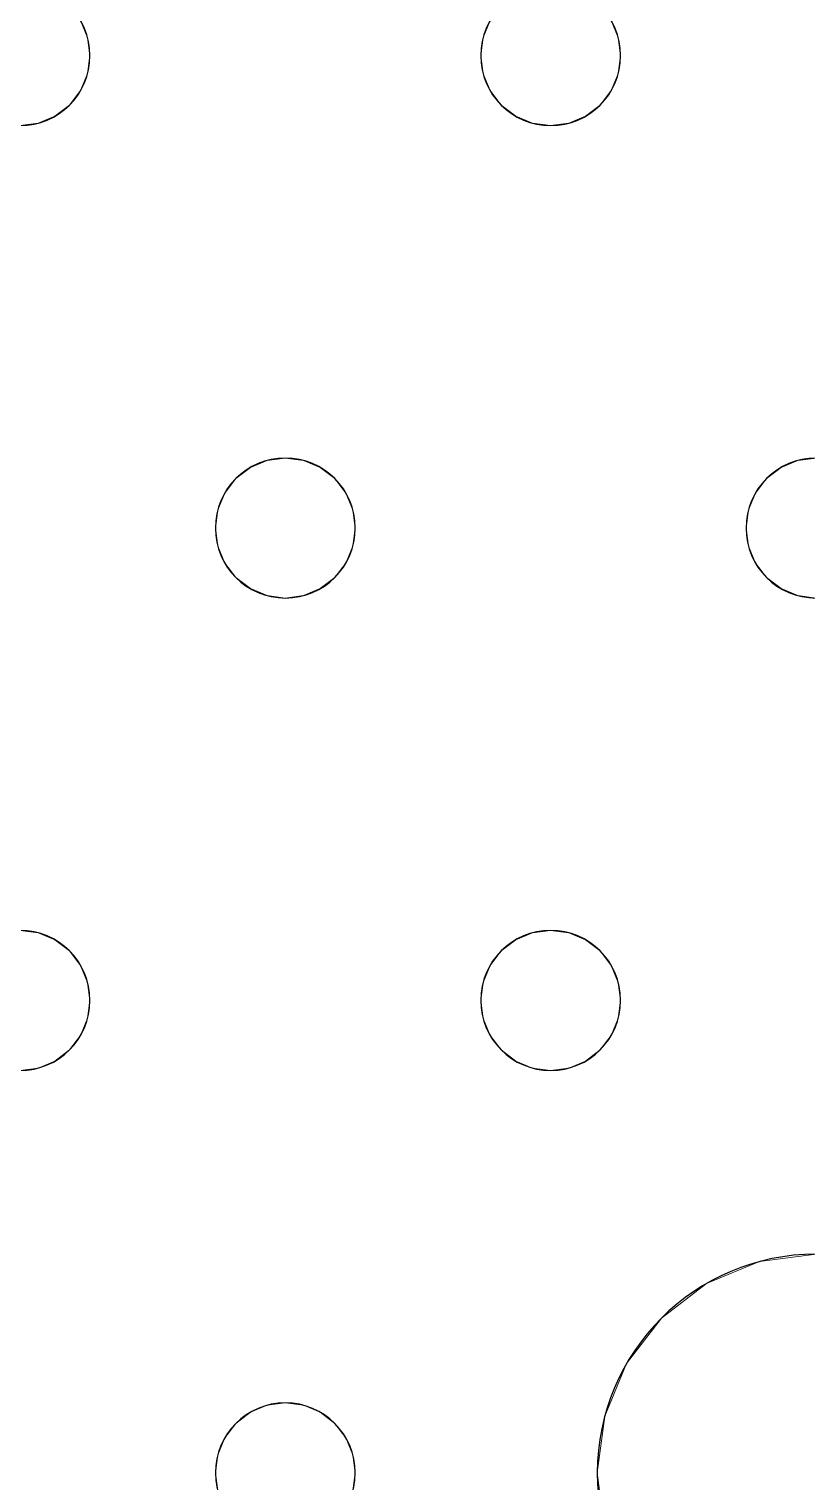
# Model space of a CAD drawing. Header units: millimetres. Extents: x -1 to 1601, y -701 to 1.
# Drawn here: x 370.7 to 415.2, y -233.5 to -150.5 of the extents above; entities that cross this region are included whole.
import ezdxf

# ---------------------------------------------------------------- set-up
doc = ezdxf.new("R2010")
doc.units = ezdxf.units.MM
doc.layers.add('IQ_200_3D', color=1, linetype='Continuous')
doc.layers.add('IQ_204_2D', color=7, linetype='Continuous')

msp = doc.modelspace()

# ---------------------------------------------------------------- linework, layer by layer
at = {"layer": 'IQ_200_3D', "lineweight": 18}
for points, invisible_edges in [([(122.762, -68.034, 850), (1477.238, -68.034, 850), (1477.238, -397.966, 850), (122.762, -397.966, 850)], 10), ([(122.762, -68.034, 860), (122.762, -397.966, 860), (1477.238, -397.966, 860), (1477.238, -68.034, 860)], 5), ([(374.079, -150.965, 890), (373.68, -150, 890), (373.68, -150, 888), (374.079, -150.965, 888)], 10), ([(374.079, -150.965, 888), (373.68, -150, 888), (397.085, -150, 888), (396.685, -150.965, 888)], 10), ([(374.079, -150.965, 890), (396.685, -150.965, 890), (397.085, -150, 890), (373.68, -150, 890)], 5), ([(397.085, -150, 890), (396.685, -150.965, 890), (396.685, -150.965, 888), (397.085, -150, 888)], 10), ([(404.413, -150.965, 890), (404.013, -150, 890), (404.013, -150, 888), (404.413, -150.965, 888)], 10), ([(427.418, -150, 888), (427.019, -150.965, 888), (404.413, -150.965, 888), (404.013, -150, 888)], 10), ([(404.413, -150.965, 890), (427.019, -150.965, 890), (427.418, -150, 890), (404.013, -150, 890)], 5), ([(374.216, -152, 890), (374.079, -150.965, 890), (374.079, -150.965, 888), (374.216, -152, 888)], 2), ([(396.685, -150.965, 888), (374.216, -152, 888), (374.079, -150.965, 888)], 13), ([(396.549, -152, 888), (374.079, -153.035, 888), (374.216, -152, 888), (396.685, -150.965, 888)], 5), ([(374.216, -152, 890), (396.549, -152, 890), (396.685, -150.965, 890), (374.079, -150.965, 890)], 5), ([(396.685, -150.965, 890), (396.549, -152, 890), (396.549, -152, 888), (396.685, -150.965, 888)], 8), ([(404.549, -152, 890), (404.413, -150.965, 890), (404.413, -150.965, 888), (404.549, -152, 888)], 2), ([(404.549, -152, 888), (404.413, -150.965, 888), (427.019, -150.965, 888), (426.882, -152, 888)], 10), ([(427.019, -150.965, 890), (404.413, -150.965, 890), (404.549, -152, 890)], 13), ([(404.549, -152, 890), (404.413, -153.035, 890), (426.882, -152, 890), (427.019, -150.965, 890)], 10), ([(396.685, -153.035, 888), (373.68, -154, 888), (374.079, -153.035, 888), (396.549, -152, 888)], 5), ([(374.079, -153.035, 890), (374.216, -152, 890), (374.216, -152, 888), (374.079, -153.035, 888)], 8), ([(374.079, -153.035, 890), (396.685, -153.035, 890), (396.549, -152, 890), (374.216, -152, 890)], 5), ([(396.549, -152, 890), (396.685, -153.035, 890), (396.685, -153.035, 888), (396.549, -152, 888)], 2), ([(427.019, -153.035, 890), (426.882, -152, 890), (404.413, -153.035, 890), (404.013, -154, 890)], 10), ([(404.413, -153.035, 890), (404.549, -152, 890), (404.549, -152, 888), (404.413, -153.035, 888)], 8), ([(404.413, -153.035, 888), (404.549, -152, 888), (426.882, -152, 888), (427.019, -153.035, 888)], 10), ([(373.68, -154, 890), (374.079, -153.035, 890), (374.079, -153.035, 888), (373.68, -154, 888)], 10), ([(396.685, -153.035, 888), (397.085, -154, 888), (373.68, -154, 888)], 14), ([(397.085, -154, 890), (396.685, -153.035, 890), (373.68, -154, 890), (385.382, -175, 890)], 14), ([(373.68, -154, 890), (396.685, -153.035, 890), (374.079, -153.035, 890)], 3), ([(396.685, -153.035, 890), (397.085, -154, 890), (397.085, -154, 888), (396.685, -153.035, 888)], 10), ([(404.013, -154, 890), (404.413, -153.035, 890), (404.413, -153.035, 888), (404.013, -154, 888)], 10), ([(404.013, -154, 888), (404.413, -153.035, 888), (427.019, -153.035, 888), (427.418, -154, 888)], 10), ([(427.418, -154, 890), (427.019, -153.035, 890), (404.013, -154, 890), (415.716, -175, 890)], 14), ([(373.044, -154.828, 890), (373.68, -154, 890), (373.68, -154, 888), (373.044, -154.828, 888)], 10), ([(385.382, -175, 888), (373.044, -154.828, 888), (373.68, -154, 888), (397.085, -154, 888)], 13), ([(385.382, -175, 890), (373.68, -154, 890), (373.044, -154.828, 890), (384.347, -175.136, 890)], 5), ([(385.382, -175, 888), (397.085, -154, 888), (397.721, -154.828, 888), (386.418, -175.136, 888)], 5), ([(397.721, -154.828, 890), (397.085, -154, 890), (385.382, -175, 890), (386.418, -175.136, 890)], 10), ([(397.085, -154, 890), (397.721, -154.828, 890), (397.721, -154.828, 888), (397.085, -154, 888)], 10), ([(403.378, -154.828, 890), (404.013, -154, 890), (404.013, -154, 888), (403.378, -154.828, 888)], 10), ([(404.013, -154, 888), (427.418, -154, 888), (415.716, -175, 888), (403.378, -154.828, 888)], 7), ([(403.378, -154.828, 890), (414.68, -175.136, 890), (415.716, -175, 890), (404.013, -154, 890)], 5), ([(372.216, -155.464, 890), (373.044, -154.828, 890), (373.044, -154.828, 888), (372.216, -155.464, 888)], 10), ([(384.347, -175.136, 888), (372.216, -155.464, 888), (373.044, -154.828, 888), (385.382, -175, 888)], 5), ([(384.347, -175.136, 890), (373.044, -154.828, 890), (372.216, -155.464, 890)], 13), ([(386.418, -175.136, 888), (397.721, -154.828, 888), (398.549, -155.464, 888), (387.382, -175.536, 888)], 5), ([(386.418, -175.136, 890), (387.382, -175.536, 890), (398.549, -155.464, 890), (397.721, -154.828, 890)], 10), ([(397.721, -154.828, 890), (398.549, -155.464, 890), (398.549, -155.464, 888), (397.721, -154.828, 888)], 10), ([(402.549, -155.464, 890), (403.378, -154.828, 890), (403.378, -154.828, 888), (402.549, -155.464, 888)], 10), ([(414.68, -175.136, 888), (402.549, -155.464, 888), (403.378, -154.828, 888), (415.716, -175, 888)], 5), ([(402.549, -155.464, 890), (413.716, -175.536, 890), (414.68, -175.136, 890), (403.378, -154.828, 890)], 5), ([(358.513, -177, 888), (357.878, -176.172, 888), (370.216, -156, 888), (381.918, -177, 888)], 14), ([(370.216, -156, 890), (358.513, -177, 890), (381.918, -177, 890), (382.554, -176.172, 890)], 11), ([(371.251, -155.864, 888), (370.216, -156, 888), (370.216, -156, 890), (371.251, -155.864, 890)], 10), ([(370.216, -156, 888), (371.251, -155.864, 888), (382.554, -176.172, 888), (381.918, -177, 888)], 10), ([(371.251, -155.864, 890), (370.216, -156, 890), (382.554, -176.172, 890), (383.382, -175.536, 890)], 10), ([(371.251, -155.864, 890), (372.216, -155.464, 890), (372.216, -155.464, 888), (371.251, -155.864, 888)], 10), ([(383.382, -175.536, 888), (371.251, -155.864, 888), (372.216, -155.464, 888), (384.347, -175.136, 888)], 5), ([(372.216, -155.464, 890), (371.251, -155.864, 890), (383.382, -175.536, 890), (384.347, -175.136, 890)], 10), ([(382.554, -176.172, 888), (371.251, -155.864, 888), (383.382, -175.536, 888)], 3), ([(387.382, -175.536, 888), (398.549, -155.464, 888), (399.514, -155.864, 888), (388.211, -176.172, 888)], 5), ([(399.514, -155.864, 890), (398.549, -155.464, 890), (387.382, -175.536, 890), (388.211, -176.172, 890)], 10), ([(400.549, -156, 888), (388.211, -176.172, 888), (399.514, -155.864, 888)], 3), ([(388.211, -176.172, 890), (388.847, -177, 890), (400.549, -156, 890), (399.514, -155.864, 890)], 10), ([(400.549, -156, 888), (412.252, -177, 888), (388.847, -177, 888), (388.211, -176.172, 888)], 11), ([(412.252, -177, 890), (400.549, -156, 890), (388.847, -177, 890), (389.246, -177.965, 890)], 11), ([(398.549, -155.464, 890), (399.514, -155.864, 890), (399.514, -155.864, 888), (398.549, -155.464, 888)], 10), ([(400.549, -156, 888), (399.514, -155.864, 888), (399.514, -155.864, 890), (400.549, -156, 890)], 10), ([(401.584, -155.864, 888), (400.549, -156, 888), (400.549, -156, 890), (401.584, -155.864, 890)], 10), ([(412.887, -176.172, 888), (400.549, -156, 888), (401.584, -155.864, 888), (413.716, -175.536, 888)], 5), ([(400.549, -156, 890), (412.252, -177, 890), (412.887, -176.172, 890), (401.584, -155.864, 890)], 5), ([(412.252, -177, 888), (400.549, -156, 888), (412.887, -176.172, 888)], 3), ([(401.584, -155.864, 890), (402.549, -155.464, 890), (402.549, -155.464, 888), (401.584, -155.864, 888)], 10), ([(413.716, -175.536, 888), (401.584, -155.864, 888), (402.549, -155.464, 888), (414.68, -175.136, 888)], 5), ([(401.584, -155.864, 890), (412.887, -176.172, 890), (413.716, -175.536, 890), (402.549, -155.464, 890)], 5), ([(384.347, -175.136, 890), (383.382, -175.536, 890), (383.382, -175.536, 888), (384.347, -175.136, 888)], 10), ([(384.347, -175.136, 888), (385.382, -175, 888), (385.382, -175, 890), (384.347, -175.136, 890)], 10), ([(385.382, -175, 888), (386.418, -175.136, 888), (386.418, -175.136, 890), (385.382, -175, 890)], 10), ([(387.382, -175.536, 890), (386.418, -175.136, 890), (386.418, -175.136, 888), (387.382, -175.536, 888)], 10), ([(414.68, -175.136, 890), (413.716, -175.536, 890), (413.716, -175.536, 888), (414.68, -175.136, 888)], 10), ([(414.68, -175.136, 888), (415.716, -175, 888), (415.716, -175, 890), (414.68, -175.136, 890)], 10), ([(383.382, -175.536, 890), (382.554, -176.172, 890), (382.554, -176.172, 888), (383.382, -175.536, 888)], 10), ([(388.211, -176.172, 890), (387.382, -175.536, 890), (387.382, -175.536, 888), (388.211, -176.172, 888)], 10), ([(413.716, -175.536, 890), (412.887, -176.172, 890), (412.887, -176.172, 888), (413.716, -175.536, 888)], 10), ([(382.554, -176.172, 890), (381.918, -177, 890), (381.918, -177, 888), (382.554, -176.172, 888)], 10), ([(388.847, -177, 890), (388.211, -176.172, 890), (388.211, -176.172, 888), (388.847, -177, 888)], 10), ([(412.887, -176.172, 890), (412.252, -177, 890), (412.252, -177, 888), (412.887, -176.172, 888)], 10), ([(358.913, -177.965, 888), (358.513, -177, 888), (381.918, -177, 888), (381.519, -177.965, 888)], 10), ([(358.913, -177.965, 890), (381.519, -177.965, 890), (381.918, -177, 890), (358.513, -177, 890)], 5), ([(381.918, -177, 890), (381.519, -177.965, 890), (381.519, -177.965, 888), (381.918, -177, 888)], 10), ([(389.246, -177.965, 890), (388.847, -177, 890), (388.847, -177, 888), (389.246, -177.965, 888)], 10), ([(389.246, -177.965, 888), (388.847, -177, 888), (412.252, -177, 888), (411.852, -177.965, 888)], 10), ([(411.852, -177.965, 890), (412.252, -177, 890), (389.246, -177.965, 890), (389.382, -179, 890)], 10), ([(412.252, -177, 890), (411.852, -177.965, 890), (411.852, -177.965, 888), (412.252, -177, 888)], 10), ([(359.049, -179, 888), (358.913, -177.965, 888), (381.519, -177.965, 888)], 14), ([(381.382, -179, 888), (358.913, -180.035, 888), (359.049, -179, 888), (381.519, -177.965, 888)], 5), ([(381.519, -177.965, 890), (358.913, -177.965, 890), (359.049, -179, 890), (381.382, -179, 890)], 5), ([(381.519, -177.965, 890), (381.382, -179, 890), (381.382, -179, 888), (381.519, -177.965, 888)], 8), ([(389.382, -179, 890), (389.246, -177.965, 890), (389.246, -177.965, 888), (389.382, -179, 888)], 2), ([(389.246, -177.965, 888), (411.852, -177.965, 888), (389.382, -179, 888)], 3), ([(411.716, -179, 888), (389.246, -180.035, 888), (389.382, -179, 888), (411.852, -177.965, 888)], 5), ([(389.382, -179, 890), (389.246, -180.035, 890), (411.716, -179, 890), (411.852, -177.965, 890)], 10), ([(411.852, -177.965, 890), (411.716, -179, 890), (411.716, -179, 888), (411.852, -177.965, 888)], 8), ([(358.913, -180.035, 888), (381.382, -179, 888), (381.519, -180.035, 888)], 13), ([(358.913, -180.035, 890), (381.519, -180.035, 890), (381.382, -179, 890), (359.049, -179, 890)], 5), ([(381.382, -179, 890), (381.519, -180.035, 890), (381.519, -180.035, 888), (381.382, -179, 888)], 2), ([(411.852, -180.035, 888), (388.847, -181, 888), (389.246, -180.035, 888), (411.716, -179, 888)], 5), ([(411.852, -180.035, 890), (411.716, -179, 890), (389.246, -180.035, 890), (388.847, -181, 890)], 10), ([(389.246, -180.035, 890), (389.382, -179, 890), (389.382, -179, 888), (389.246, -180.035, 888)], 8), ([(411.716, -179, 890), (411.852, -180.035, 890), (411.852, -180.035, 888), (411.716, -179, 888)], 2), ([(381.519, -180.035, 888), (381.918, -181, 888), (358.513, -181, 888), (358.913, -180.035, 888)], 10), ([(381.918, -181, 890), (381.519, -180.035, 890), (358.513, -181, 890), (370.216, -202, 890)], 14), ([(358.913, -180.035, 890), (358.513, -181, 890), (381.519, -180.035, 890)], 14), ([(381.519, -180.035, 890), (381.918, -181, 890), (381.918, -181, 888), (381.519, -180.035, 888)], 10), ([(388.847, -181, 890), (389.246, -180.035, 890), (389.246, -180.035, 888), (388.847, -181, 888)], 10), ([(411.852, -180.035, 888), (412.252, -181, 888), (388.847, -181, 888)], 14), ([(412.252, -181, 890), (411.852, -180.035, 890), (388.847, -181, 890), (400.549, -202, 890)], 14), ([(411.852, -180.035, 890), (412.252, -181, 890), (412.252, -181, 888), (411.852, -180.035, 888)], 10), ([(370.216, -202, 888), (357.878, -181.828, 888), (358.513, -181, 888), (381.918, -181, 888)], 13), ([(370.216, -202, 888), (381.918, -181, 888), (382.554, -181.828, 888), (371.251, -202.136, 888)], 5), ([(370.216, -202, 890), (382.554, -181.828, 890), (381.918, -181, 890)], 13), ([(381.918, -181, 890), (382.554, -181.828, 890), (382.554, -181.828, 888), (381.918, -181, 888)], 10), ([(388.211, -181.828, 890), (388.847, -181, 890), (388.847, -181, 888), (388.211, -181.828, 888)], 10), ([(400.549, -202, 888), (388.211, -181.828, 888), (388.847, -181, 888), (412.252, -181, 888)], 13), ([(388.847, -181, 890), (388.211, -181.828, 890), (400.549, -202, 890)], 14), ([(412.887, -181.828, 888), (401.584, -202.136, 888), (400.549, -202, 888), (412.252, -181, 888)], 5), ([(400.549, -202, 890), (412.887, -181.828, 890), (412.252, -181, 890)], 13), ([(412.252, -181, 890), (412.887, -181.828, 890), (412.887, -181.828, 888), (412.252, -181, 888)], 10), ([(371.251, -202.136, 890), (383.382, -182.464, 890), (382.554, -181.828, 890), (370.216, -202, 890)], 5), ([(371.251, -202.136, 888), (382.554, -181.828, 888), (383.382, -182.464, 888)], 13), ([(382.554, -181.828, 890), (383.382, -182.464, 890), (383.382, -182.464, 888), (382.554, -181.828, 888)], 10), ([(387.382, -182.464, 890), (388.211, -181.828, 890), (388.211, -181.828, 888), (387.382, -182.464, 888)], 10), ([(399.514, -202.136, 888), (387.382, -182.464, 888), (388.211, -181.828, 888), (400.549, -202, 888)], 5), ([(399.514, -202.136, 890), (400.549, -202, 890), (388.211, -181.828, 890), (387.382, -182.464, 890)], 10), ([(401.584, -202.136, 890), (413.716, -182.464, 890), (412.887, -181.828, 890), (400.549, -202, 890)], 5), ([(412.887, -181.828, 888), (413.716, -182.464, 888), (401.584, -202.136, 888)], 14), ([(412.887, -181.828, 890), (413.716, -182.464, 890), (413.716, -182.464, 888), (412.887, -181.828, 888)], 10), ([(372.216, -202.536, 888), (371.251, -202.136, 888), (383.382, -182.464, 888), (384.347, -182.864, 888)], 10), ([(372.216, -202.536, 890), (384.347, -182.864, 890), (383.382, -182.464, 890), (371.251, -202.136, 890)], 5), ([(383.382, -182.464, 890), (384.347, -182.864, 890), (384.347, -182.864, 888), (383.382, -182.464, 888)], 10), ([(386.418, -182.864, 890), (387.382, -182.464, 890), (387.382, -182.464, 888), (386.418, -182.864, 888)], 10), ([(398.549, -202.536, 888), (386.418, -182.864, 888), (387.382, -182.464, 888), (399.514, -202.136, 888)], 5), ([(398.549, -202.536, 890), (399.514, -202.136, 890), (387.382, -182.464, 890), (386.418, -182.864, 890)], 10), ([(413.716, -182.464, 888), (414.68, -182.864, 888), (402.549, -202.536, 888), (401.584, -202.136, 888)], 10), ([(402.549, -202.536, 890), (414.68, -182.864, 890), (413.716, -182.464, 890), (401.584, -202.136, 890)], 5), ([(413.716, -182.464, 890), (414.68, -182.864, 890), (414.68, -182.864, 888), (413.716, -182.464, 888)], 10), ([(384.347, -182.864, 888), (385.382, -183, 888), (373.044, -203.172, 888), (372.216, -202.536, 888)], 10), ([(384.347, -182.864, 890), (372.216, -202.536, 890), (373.044, -203.172, 890)], 13), ([(385.382, -183, 890), (384.347, -182.864, 890), (373.044, -203.172, 890), (373.68, -204, 890)], 10), ([(373.044, -203.172, 888), (385.382, -183, 888), (373.68, -204, 888)], 3), ([(397.085, -204, 888), (374.079, -204.965, 888), (373.68, -204, 888), (385.382, -183, 888)], 13), ([(397.085, -204, 890), (397.721, -203.172, 890), (385.382, -183, 890), (373.68, -204, 890)], 14), ([(385.382, -183, 888), (384.347, -182.864, 888), (384.347, -182.864, 890), (385.382, -183, 890)], 10), ([(386.418, -182.864, 888), (385.382, -183, 888), (385.382, -183, 890), (386.418, -182.864, 890)], 10), ([(385.382, -183, 888), (386.418, -182.864, 888), (397.721, -203.172, 888), (397.085, -204, 888)], 10), ([(386.418, -182.864, 890), (385.382, -183, 890), (397.721, -203.172, 890), (398.549, -202.536, 890)], 10), ([(398.549, -202.536, 888), (397.721, -203.172, 888), (386.418, -182.864, 888)], 14), ([(414.68, -182.864, 888), (415.716, -183, 888), (403.378, -203.172, 888), (402.549, -202.536, 888)], 10), ([(414.68, -182.864, 890), (402.549, -202.536, 890), (403.378, -203.172, 890)], 13), ([(415.716, -183, 890), (414.68, -182.864, 890), (403.378, -203.172, 890), (404.013, -204, 890)], 10), ([(415.716, -183, 888), (427.418, -204, 888), (404.013, -204, 888), (403.378, -203.172, 888)], 11), ([(427.418, -204, 890), (428.054, -203.172, 890), (415.716, -183, 890), (404.013, -204, 890)], 14), ([(415.716, -183, 888), (414.68, -182.864, 888), (414.68, -182.864, 890), (415.716, -183, 890)], 10), ([(370.216, -202, 888), (371.251, -202.136, 888), (371.251, -202.136, 890), (370.216, -202, 890)], 10), ([(372.216, -202.536, 890), (371.251, -202.136, 890), (371.251, -202.136, 888), (372.216, -202.536, 888)], 10), ([(373.044, -203.172, 890), (372.216, -202.536, 890), (372.216, -202.536, 888), (373.044, -203.172, 888)], 10), ([(398.549, -202.536, 890), (397.721, -203.172, 890), (397.721, -203.172, 888), (398.549, -202.536, 888)], 10), ([(399.514, -202.136, 890), (398.549, -202.536, 890), (398.549, -202.536, 888), (399.514, -202.136, 888)], 10), ([(399.514, -202.136, 888), (400.549, -202, 888), (400.549, -202, 890), (399.514, -202.136, 890)], 10), ([(400.549, -202, 888), (401.584, -202.136, 888), (401.584, -202.136, 890), (400.549, -202, 890)], 10), ([(402.549, -202.536, 890), (401.584, -202.136, 890), (401.584, -202.136, 888), (402.549, -202.536, 888)], 10), ([(403.378, -203.172, 890), (402.549, -202.536, 890), (402.549, -202.536, 888), (403.378, -203.172, 888)], 10), ([(373.68, -204, 890), (373.044, -203.172, 890), (373.044, -203.172, 888), (373.68, -204, 888)], 10), ([(397.721, -203.172, 890), (397.085, -204, 890), (397.085, -204, 888), (397.721, -203.172, 888)], 10), ([(404.013, -204, 890), (403.378, -203.172, 890), (403.378, -203.172, 888), (404.013, -204, 888)], 10), ([(374.079, -204.965, 890), (373.68, -204, 890), (373.68, -204, 888), (374.079, -204.965, 888)], 10), ([(374.079, -204.965, 890), (397.085, -204, 890), (373.68, -204, 890)], 3), ([(396.685, -204.965, 888), (374.216, -206, 888), (374.079, -204.965, 888), (397.085, -204, 888)], 5), ([(396.685, -204.965, 890), (397.085, -204, 890), (374.079, -204.965, 890), (374.216, -206, 890)], 10), ([(397.085, -204, 890), (396.685, -204.965, 890), (396.685, -204.965, 888), (397.085, -204, 888)], 10), ([(404.413, -204.965, 890), (404.013, -204, 890), (404.013, -204, 888), (404.413, -204.965, 888)], 10), ([(404.413, -204.965, 888), (404.013, -204, 888), (427.418, -204, 888), (427.019, -204.965, 888)], 10), ([(404.413, -204.965, 890), (427.019, -204.965, 890), (427.418, -204, 890), (404.013, -204, 890)], 5), ([(374.216, -206, 890), (374.079, -204.965, 890), (374.079, -204.965, 888), (374.216, -206, 888)], 2), ([(396.549, -206, 888), (374.079, -207.035, 888), (374.216, -206, 888), (396.685, -204.965, 888)], 5), ([(396.549, -206, 890), (396.685, -204.965, 890), (374.216, -206, 890)], 14), ([(396.685, -204.965, 890), (396.549, -206, 890), (396.549, -206, 888), (396.685, -204.965, 888)], 8), ([(404.549, -206, 890), (404.413, -204.965, 890), (404.413, -204.965, 888), (404.549, -206, 888)], 2), ([(404.549, -206, 888), (404.413, -204.965, 888), (427.019, -204.965, 888), (426.882, -206, 888)], 10), ([(427.019, -204.965, 890), (404.413, -204.965, 890), (404.549, -206, 890)], 13), ([(404.549, -206, 890), (404.413, -207.035, 890), (426.882, -206, 890), (427.019, -204.965, 890)], 10), ([(396.685, -207.035, 888), (373.68, -208, 888), (374.079, -207.035, 888), (396.549, -206, 888)], 5), ([(374.079, -207.035, 890), (374.216, -206, 890), (374.216, -206, 888), (374.079, -207.035, 888)], 8), ([(374.079, -207.035, 890), (396.685, -207.035, 890), (396.549, -206, 890), (374.216, -206, 890)], 5), ([(396.549, -206, 890), (396.685, -207.035, 890), (396.685, -207.035, 888), (396.549, -206, 888)], 2), ([(404.413, -207.035, 890), (404.549, -206, 890), (404.549, -206, 888), (404.413, -207.035, 888)], 8), ([(404.413, -207.035, 888), (404.549, -206, 888), (426.882, -206, 888), (427.019, -207.035, 888)], 10), ([(427.019, -207.035, 890), (426.882, -206, 890), (404.413, -207.035, 890), (415.716, -220.5, 890)], 14), ([(373.68, -208, 890), (374.079, -207.035, 890), (374.079, -207.035, 888), (373.68, -208, 888)], 10), ([(397.085, -208, 888), (373.68, -208, 888), (396.685, -207.035, 888)], 3), ([(373.68, -208, 890), (397.085, -208, 890), (396.685, -207.035, 890), (374.079, -207.035, 890)], 5), ([(396.685, -207.035, 890), (397.085, -208, 890), (397.085, -208, 888), (396.685, -207.035, 888)], 10), ([(404.013, -208, 890), (404.413, -207.035, 890), (404.413, -207.035, 888), (404.013, -208, 888)], 10), ([(415.716, -220.5, 888), (404.013, -208, 888), (404.413, -207.035, 888), (427.019, -207.035, 888)], 13), ([(404.413, -207.035, 890), (404.013, -208, 890), (415.716, -220.5, 890)], 14), ([(373.044, -208.828, 890), (373.68, -208, 890), (373.68, -208, 888), (373.044, -208.828, 888)], 10), ([(385.382, -229, 888), (373.044, -208.828, 888), (373.68, -208, 888), (397.085, -208, 888)], 13), ([(373.68, -208, 890), (373.044, -208.828, 890), (385.382, -229, 890)], 14), ([(385.382, -229, 890), (397.721, -208.828, 890), (397.085, -208, 890), (373.68, -208, 890)], 13), ([(397.721, -208.828, 888), (385.382, -229, 888), (397.085, -208, 888)], 3), ([(397.085, -208, 890), (397.721, -208.828, 890), (397.721, -208.828, 888), (397.085, -208, 888)], 10), ([(403.378, -208.828, 890), (404.013, -208, 890), (404.013, -208, 888), (403.378, -208.828, 888)], 10), ([(412.481, -220.926, 888), (403.378, -208.828, 888), (404.013, -208, 888), (415.716, -220.5, 888)], 5), ([(404.013, -208, 890), (403.378, -208.828, 890), (412.481, -220.926, 890), (415.716, -220.5, 890)], 10), ([(372.216, -209.464, 890), (373.044, -208.828, 890), (373.044, -208.828, 888), (372.216, -209.464, 888)], 10), ([(384.347, -229.136, 888), (372.216, -209.464, 888), (373.044, -208.828, 888), (385.382, -229, 888)], 5), ([(373.044, -208.828, 890), (372.216, -209.464, 890), (384.347, -229.136, 890), (385.382, -229, 890)], 10), ([(386.418, -229.136, 888), (385.382, -229, 888), (397.721, -208.828, 888), (398.549, -209.464, 888)], 10), ([(386.418, -229.136, 890), (398.549, -209.464, 890), (397.721, -208.828, 890), (385.382, -229, 890)], 5), ([(397.721, -208.828, 890), (398.549, -209.464, 890), (398.549, -209.464, 888), (397.721, -208.828, 888)], 10), ([(402.549, -209.464, 890), (403.378, -208.828, 890), (403.378, -208.828, 888), (402.549, -209.464, 888)], 10), ([(409.466, -222.175, 888), (402.549, -209.464, 888), (403.378, -208.828, 888), (412.481, -220.926, 888)], 5), ([(409.466, -222.175, 890), (412.481, -220.926, 890), (403.378, -208.828, 890), (402.549, -209.464, 890)], 10), ([(370.216, -210, 888), (382.554, -230.172, 888), (381.918, -231, 888), (358.513, -231, 888)], 13), ([(381.918, -231, 890), (382.554, -230.172, 890), (370.216, -210, 890), (358.513, -231, 890)], 14), ([(371.251, -209.864, 888), (370.216, -210, 888), (370.216, -210, 890), (371.251, -209.864, 890)], 10), ([(382.554, -230.172, 888), (370.216, -210, 888), (371.251, -209.864, 888), (383.382, -229.536, 888)], 5), ([(382.554, -230.172, 890), (383.382, -229.536, 890), (371.251, -209.864, 890), (370.216, -210, 890)], 10), ([(371.251, -209.864, 890), (372.216, -209.464, 890), (372.216, -209.464, 888), (371.251, -209.864, 888)], 10), ([(383.382, -229.536, 888), (371.251, -209.864, 888), (372.216, -209.464, 888), (384.347, -229.136, 888)], 5), ([(372.216, -209.464, 890), (371.251, -209.864, 890), (383.382, -229.536, 890), (384.347, -229.136, 890)], 10), ([(387.382, -229.536, 888), (386.418, -229.136, 888), (398.549, -209.464, 888)], 14), ([(398.549, -209.464, 890), (386.418, -229.136, 890), (387.382, -229.536, 890)], 13), ([(387.382, -229.536, 888), (398.549, -209.464, 888), (399.514, -209.864, 888), (388.211, -230.172, 888)], 5), ([(387.382, -229.536, 890), (388.211, -230.172, 890), (399.514, -209.864, 890), (398.549, -209.464, 890)], 10), ([(388.211, -230.172, 888), (399.514, -209.864, 888), (404.89, -226.75, 888), (403.642, -229.765, 888)], 11), ([(399.514, -209.864, 890), (388.211, -230.172, 890), (404.89, -226.75, 890), (406.877, -224.161, 890)], 11), ([(398.549, -209.464, 890), (399.514, -209.864, 890), (399.514, -209.864, 888), (398.549, -209.464, 888)], 10), ([(400.549, -210, 888), (399.514, -209.864, 888), (399.514, -209.864, 890), (400.549, -210, 890)], 10), ([(399.514, -209.864, 888), (400.549, -210, 888), (406.877, -224.161, 888), (404.89, -226.75, 888)], 10), ([(400.549, -210, 890), (399.514, -209.864, 890), (406.877, -224.161, 890)], 14), ([(401.584, -209.864, 888), (400.549, -210, 888), (400.549, -210, 890), (401.584, -209.864, 890)], 10), ([(406.877, -224.161, 888), (400.549, -210, 888), (401.584, -209.864, 888)], 13), ([(406.877, -224.161, 890), (409.466, -222.175, 890), (401.584, -209.864, 890), (400.549, -210, 890)], 10), ([(401.584, -209.864, 890), (402.549, -209.464, 890), (402.549, -209.464, 888), (401.584, -209.864, 888)], 10), ([(401.584, -209.864, 888), (402.549, -209.464, 888), (409.466, -222.175, 888), (406.877, -224.161, 888)], 10), ([(401.584, -209.864, 890), (409.466, -222.175, 890), (402.549, -209.464, 890)], 3), ([(412.481, -220.926, 888), (415.716, -220.5, 888), (415.716, -220.5, 890), (412.481, -220.926, 890)], 10), ([(412.481, -220.926, 890), (409.466, -222.175, 890), (409.466, -222.175, 888), (412.481, -220.926, 888)], 10), ([(409.466, -222.175, 890), (406.877, -224.161, 890), (406.877, -224.161, 888), (409.466, -222.175, 888)], 10), ([(406.877, -224.161, 890), (404.89, -226.75, 890), (404.89, -226.75, 888), (406.877, -224.161, 888)], 10), ([(388.211, -230.172, 890), (388.847, -231, 890), (403.642, -229.765, 890), (404.89, -226.75, 890)], 10), ([(404.89, -226.75, 890), (403.642, -229.765, 890), (403.642, -229.765, 888), (404.89, -226.75, 888)], 10), ([(384.347, -229.136, 890), (383.382, -229.536, 890), (383.382, -229.536, 888), (384.347, -229.136, 888)], 10), ([(384.347, -229.136, 888), (385.382, -229, 888), (385.382, -229, 890), (384.347, -229.136, 890)], 10), ([(385.382, -229, 888), (386.418, -229.136, 888), (386.418, -229.136, 890), (385.382, -229, 890)], 10), ([(387.382, -229.536, 890), (386.418, -229.136, 890), (386.418, -229.136, 888), (387.382, -229.536, 888)], 10), ([(383.382, -229.536, 890), (382.554, -230.172, 890), (382.554, -230.172, 888), (383.382, -229.536, 888)], 10), ([(388.211, -230.172, 890), (387.382, -229.536, 890), (387.382, -229.536, 888), (388.211, -230.172, 888)], 10), ([(388.847, -231, 888), (388.211, -230.172, 888), (403.642, -229.765, 888)], 14), ([(389.246, -231.965, 888), (388.847, -231, 888), (403.642, -229.765, 888), (403.216, -233, 888)], 10), ([(388.847, -231, 890), (389.246, -231.965, 890), (403.642, -229.765, 890)], 14), ([(389.246, -231.965, 890), (389.382, -233, 890), (403.216, -233, 890), (403.642, -229.765, 890)], 10), ([(403.642, -229.765, 890), (403.216, -233, 890), (403.216, -233, 888), (403.642, -229.765, 888)], 8), ([(382.554, -230.172, 890), (381.918, -231, 890), (381.918, -231, 888), (382.554, -230.172, 888)], 10), ([(388.847, -231, 890), (388.211, -230.172, 890), (388.211, -230.172, 888), (388.847, -231, 888)], 10), ([(381.519, -231.965, 888), (358.913, -231.965, 888), (358.513, -231, 888), (381.918, -231, 888)], 5), ([(381.519, -231.965, 890), (381.918, -231, 890), (358.513, -231, 890), (358.913, -231.965, 890)], 10), ([(381.918, -231, 890), (381.519, -231.965, 890), (381.519, -231.965, 888), (381.918, -231, 888)], 10), ([(389.246, -231.965, 890), (388.847, -231, 890), (388.847, -231, 888), (389.246, -231.965, 888)], 10), ([(381.382, -233, 888), (359.049, -233, 888), (358.913, -231.965, 888), (381.519, -231.965, 888)], 5), ([(358.913, -231.965, 890), (359.049, -233, 890), (381.382, -233, 890), (381.519, -231.965, 890)], 10), ([(381.519, -231.965, 890), (381.382, -233, 890), (381.382, -233, 888), (381.519, -231.965, 888)], 8), ([(389.382, -233, 890), (389.246, -231.965, 890), (389.246, -231.965, 888), (389.382, -233, 888)], 2), ([(389.246, -231.965, 888), (403.216, -233, 888), (389.382, -233, 888)], 3), ([(358.913, -234.035, 888), (359.049, -233, 888), (381.382, -233, 888), (381.519, -234.035, 888)], 10), ([(381.382, -233, 890), (359.049, -233, 890), (358.913, -234.035, 890), (381.519, -234.035, 890)], 5), ([(381.382, -233, 890), (381.519, -234.035, 890), (381.519, -234.035, 888), (381.382, -233, 888)], 2), ([(389.246, -234.035, 890), (389.382, -233, 890), (389.382, -233, 888), (389.246, -234.035, 888)], 8), ([(389.246, -234.035, 888), (389.382, -233, 888), (403.216, -233, 888), (403.642, -236.235, 888)], 10), ([(403.216, -233, 890), (389.382, -233, 890), (389.246, -234.035, 890), (403.642, -236.235, 890)], 5), ([(403.216, -233, 890), (403.642, -236.235, 890), (403.642, -236.235, 888), (403.216, -233, 888)], 2)]:
    msp.add_3dface(points, dxfattribs=dict(at, invisible_edges=invisible_edges))
at = {"layer": 'IQ_204_2D'}
for centre, radius, start, end in [((370.216, -152), 4, 0, 180), ((400.549, -152), 4, 0, 180), ((370.216, -152), 4, 180, 0), ((400.549, -152), 4, 180, 360), ((385.382, -179), 4, 0, 180), ((415.716, -179), 4, 0, 180), ((385.382, -179), 4, 180, 0), ((415.716, -179), 4, 180, 360), ((370.216, -206), 4, 0, 180), ((400.549, -206), 4, 0, 180), ((370.216, -206), 4, 180, 0), ((400.549, -206), 4, 180, 360), ((415.716, -233), 12.5, 0, 180), ((385.382, -233), 4, 0, 180), ((385.382, -233), 4, 180, 0), ((415.716, -233), 12.5, 180, 0)]:
    msp.add_arc(centre, radius, start, end, dxfattribs=at)

# ---------------------------------------------------------------- meshes
at = {"layer": 'IQ_200_3D', "lineweight": 18}
mesh = msp.add_polyface(dxfattribs=at)
corners = [(1600, 0, 850), (1600, -700, 850), (0, -700, 850), (0, 0, 850), (1210.5, -594, 850), (1211.556, -602.023, 850), (1214.653, -609.5, 850), (1219.58, -615.92, 850), (1226, -620.847, 850), (1233.477, -623.944, 850), (1241.5, -625, 850), (1459.5, -625, 850), (1467.523, -623.944, 850), (1475, -620.847, 850), (1481.42, -615.92, 850), (1486.347, -609.5, 850), (1489.444, -602.023, 850), (1490.5, -594, 850), (1490.5, -476, 850), (1489.444, -467.977, 850), (1486.347, -460.5, 850), (1481.42, -454.08, 850), (1475, -449.153, 850), (1467.523, -446.056, 850), (1459.5, -445, 850), (1241.5, -445, 850), (1233.477, -446.056, 850), (1226, -449.153, 850), (1219.58, -454.08, 850), (1214.653, -460.5, 850), (1211.556, -467.977, 850), (1210.5, -476, 850), (1477.5, -68.034, 850), (122.5, -68.034, 850), (110.412, -69.625, 850), (99.148, -74.291, 850), (89.475, -81.713, 850), (82.053, -91.386, 850), (77.388, -102.65, 850), (75.796, -114.738, 850), (75.796, -351.262, 850), (77.388, -363.35, 850), (82.053, -374.614, 850), (89.475, -384.287, 850), (99.148, -391.709, 850), (110.412, -396.375, 850), (122.5, -397.966, 850), (1477.5, -397.966, 850), (1489.588, -396.375, 850), (1500.852, -391.709, 850), (1510.525, -384.287, 850), (1517.947, -374.614, 850), (1522.612, -363.35, 850), (1524.204, -351.262, 850), (1524.204, -114.738, 850), (1522.612, -102.65, 850), (1517.947, -91.386, 850), (1510.525, -81.713, 850), (1500.852, -74.291, 850), (1489.588, -69.625, 850)]
mesh.append_faces([[corners[k] for k in face] for face in [(37, 3, 36), (35, 3, 34), (4, 46, 31), (31, 46, 30), (55, 0, 54), (16, 1, 15), (14, 1, 13), (21, 49, 20), (11, 1, 10)]], dxfattribs={"vtx0": -1, "vtx1": -1})
mesh.append_faces([[corners[k] for k in face] for face in [(3, 37, 38), (3, 38, 39), (3, 39, 40, 2), (2, 40, 41), (46, 4, 5), (2, 6, 7), (46, 29, 30), (46, 28, 29), (26, 46, 47, 25), (46, 26, 27), (0, 59, 32, 3), (20, 49, 50, 19), (47, 24, 25), (0, 55, 56), (1, 52, 53), (19, 50, 51, 18), (1, 16, 17)]], dxfattribs={"vtx0": -1, "vtx2": -1})
mesh.append_faces([[corners[k] for k in face] for face in [(2, 45, 46, 5), (1, 17, 18, 51)]], dxfattribs={"vtx0": -1, "vtx2": -1, "vtx3": -1})
mesh.append_faces([[corners[k] for k in face] for face in [(41, 42, 2), (35, 36, 3), (33, 34, 3, 32), (43, 44, 2), (44, 45, 2), (42, 43, 2), (5, 6, 2), (27, 28, 46), (7, 8, 2), (8, 9, 2), (58, 59, 0), (56, 57, 0), (57, 58, 0), (51, 52, 1), (23, 24, 47), (11, 12, 1), (12, 13, 1), (14, 15, 1)]], dxfattribs={"vtx1": -1, "vtx2": -1})
mesh.append_faces([[corners[k] for k in face] for face in [(1, 2, 9, 10), (47, 48, 22, 23), (48, 49, 21, 22), (53, 54, 0, 1)]], dxfattribs={"vtx1": -1, "vtx3": -1})
mesh = msp.add_polyface(dxfattribs=at)
corners = [(1600, -700, 900), (1600, -23, 900), (0, -23, 900), (0, -700, 900), (90, -35.113, 900), (1510, -35.113, 900), (1529.382, -37.665, 900), (1547.443, -45.146, 900), (1562.953, -57.047, 900), (1574.854, -72.557, 900), (1582.335, -90.618, 900), (1584.887, -110, 900), (1584.887, -610, 900), (1582.335, -629.382, 900), (1574.854, -647.443, 900), (1562.953, -662.953, 900), (1547.443, -674.854, 900), (1529.382, -682.335, 900), (1510, -684.887, 900), (90, -684.887, 900), (70.618, -682.335, 900), (52.557, -674.854, 900), (37.047, -662.953, 900), (25.146, -647.443, 900), (17.665, -629.382, 900), (15.113, -610, 900), (15.113, -110, 900), (17.665, -90.618, 900), (25.146, -72.557, 900), (37.047, -57.047, 900), (52.557, -45.146, 900), (70.618, -37.665, 900)]
mesh.append_faces([[corners[k] for k in face] for face in [(9, 1, 8), (14, 0, 13), (31, 2, 30), (28, 2, 27), (21, 3, 20), (23, 3, 22)]], dxfattribs={"vtx0": -1, "vtx1": -1})
mesh.append_faces([[corners[k] for k in face] for face in [(1, 9, 10), (1, 11, 12, 0), (0, 14, 15), (0, 18, 19), (2, 28, 29), (3, 23, 24)]], dxfattribs={"vtx0": -1, "vtx2": -1})
mesh.append_faces([[corners[k] for k in face] for face in [(10, 11, 1), (5, 6, 1), (7, 8, 1), (6, 7, 1), (12, 13, 0), (15, 16, 0), (17, 18, 0), (16, 17, 0), (31, 4, 2), (29, 30, 2), (26, 27, 2), (21, 22, 3), (24, 25, 3)]], dxfattribs={"vtx1": -1, "vtx2": -1})
mesh.append_faces([[corners[k] for k in face] for face in [(4, 5, 1, 2), (25, 26, 2, 3), (19, 20, 3, 0)]], dxfattribs={"vtx1": -1, "vtx3": -1})
mesh = msp.add_polyface(dxfattribs=at)
corners = [(1510, -48.392, 890), (90, -48.392, 890), (66.424, -53.082, 890), (46.437, -66.437, 890), (33.082, -86.424, 890), (28.392, -110, 890), (28.392, -610, 890), (33.082, -633.576, 890), (46.437, -653.563, 890), (66.424, -666.918, 890), (90, -671.608, 890), (1510, -671.608, 890), (1533.576, -666.918, 890), (1553.563, -653.563, 890), (1566.918, -633.576, 890), (1571.608, -610, 890), (1571.608, -110, 890), (1566.918, -86.424, 890), (1553.563, -66.437, 890), (1533.576, -53.082, 890), (122.5, -418.034, 890), (1477.5, -418.034, 890), (1489.656, -419.634, 890), (1500.983, -424.326, 890), (1510.71, -431.79, 890), (1518.174, -441.517, 890), (1522.866, -452.844, 890), (1524.466, -465, 890), (1524.466, -605, 890), (1522.866, -617.156, 890), (1518.174, -628.483, 890), (1510.71, -638.21, 890), (1500.983, -645.674, 890), (1489.656, -650.366, 890), (1477.5, -651.966, 890), (122.5, -651.966, 890), (110.344, -650.366, 890), (99.017, -645.674, 890), (89.29, -638.21, 890), (81.826, -628.483, 890), (77.134, -617.156, 890), (75.534, -605, 890), (75.534, -465, 890), (77.134, -452.844, 890), (81.826, -441.517, 890), (89.29, -431.79, 890), (99.017, -424.326, 890), (110.344, -419.634, 890), (122.5, -68.034, 890), (1477.5, -68.034, 890), (1489.588, -69.625, 890), (1500.852, -74.291, 890), (1510.525, -81.713, 890), (1517.947, -91.386, 890), (1522.612, -102.65, 890), (1524.204, -114.738, 890), (1524.204, -351.262, 890), (1522.612, -363.35, 890), (1517.947, -374.614, 890), (1510.525, -384.287, 890), (1500.852, -391.709, 890), (1489.588, -396.375, 890), (1477.5, -397.966, 890), (122.5, -397.966, 890), (110.412, -396.375, 890), (99.148, -391.709, 890), (89.475, -384.287, 890), (82.053, -374.614, 890), (77.388, -363.35, 890), (75.796, -351.262, 890), (75.796, -114.738, 890), (77.388, -102.65, 890), (82.053, -91.386, 890), (89.475, -81.713, 890), (99.148, -74.291, 890), (110.412, -69.625, 890)]
mesh.append_faces([[corners[k] for k in face] for face in [(65, 47, 64), (75, 1, 74), (71, 5, 70), (73, 2, 72)]], dxfattribs={"vtx0": -1, "vtx1": -1})
mesh.append_faces([[corners[k] for k in face] for face in [(15, 28, 29, 14), (11, 32, 33), (16, 55, 56, 15), (54, 17, 18, 53), (53, 18, 19, 52), (52, 19, 0, 51), (0, 50, 51), (10, 37, 38, 9), (64, 47, 20, 63), (8, 39, 40, 7), (39, 8, 9, 38), (69, 42, 43), (1, 75, 48, 0), (3, 71, 72, 2)]], dxfattribs={"vtx0": -1, "vtx2": -1})
mesh.append_faces([[corners[k] for k in face] for face in [(6, 41, 42, 69)]], dxfattribs={"vtx0": -1, "vtx2": -1, "vtx3": -1})
mesh.append_faces([[corners[k] for k in face] for face in [(11, 33, 34, 35), (71, 3, 4, 5)]], dxfattribs={"vtx0": -1, "vtx3": -1})
mesh.append_faces([[corners[k] for k in face] for face in [(49, 50, 0, 48), (36, 37, 10)]], dxfattribs={"vtx1": -1, "vtx2": -1})
mesh.append_faces([[corners[k] for k in face] for face in [(27, 28, 15, 56)]], dxfattribs={"vtx1": -1, "vtx2": -1, "vtx3": -1})
mesh.append_faces([[corners[k] for k in face] for face in [(13, 14, 29, 30), (12, 13, 30, 31), (26, 27, 56, 57), (31, 32, 11, 12), (24, 25, 58, 59), (21, 22, 61, 62), (22, 23, 60, 61), (23, 24, 59, 60), (25, 26, 57, 58), (54, 55, 16, 17), (20, 21, 62, 63), (35, 36, 10, 11), (45, 46, 66, 67), (46, 47, 65, 66), (6, 7, 40, 41), (43, 44, 68, 69), (44, 45, 67, 68), (73, 74, 1, 2), (69, 70, 5, 6)]], dxfattribs={"vtx1": -1, "vtx3": -1})

doc.saveas('drawing.dxf')
